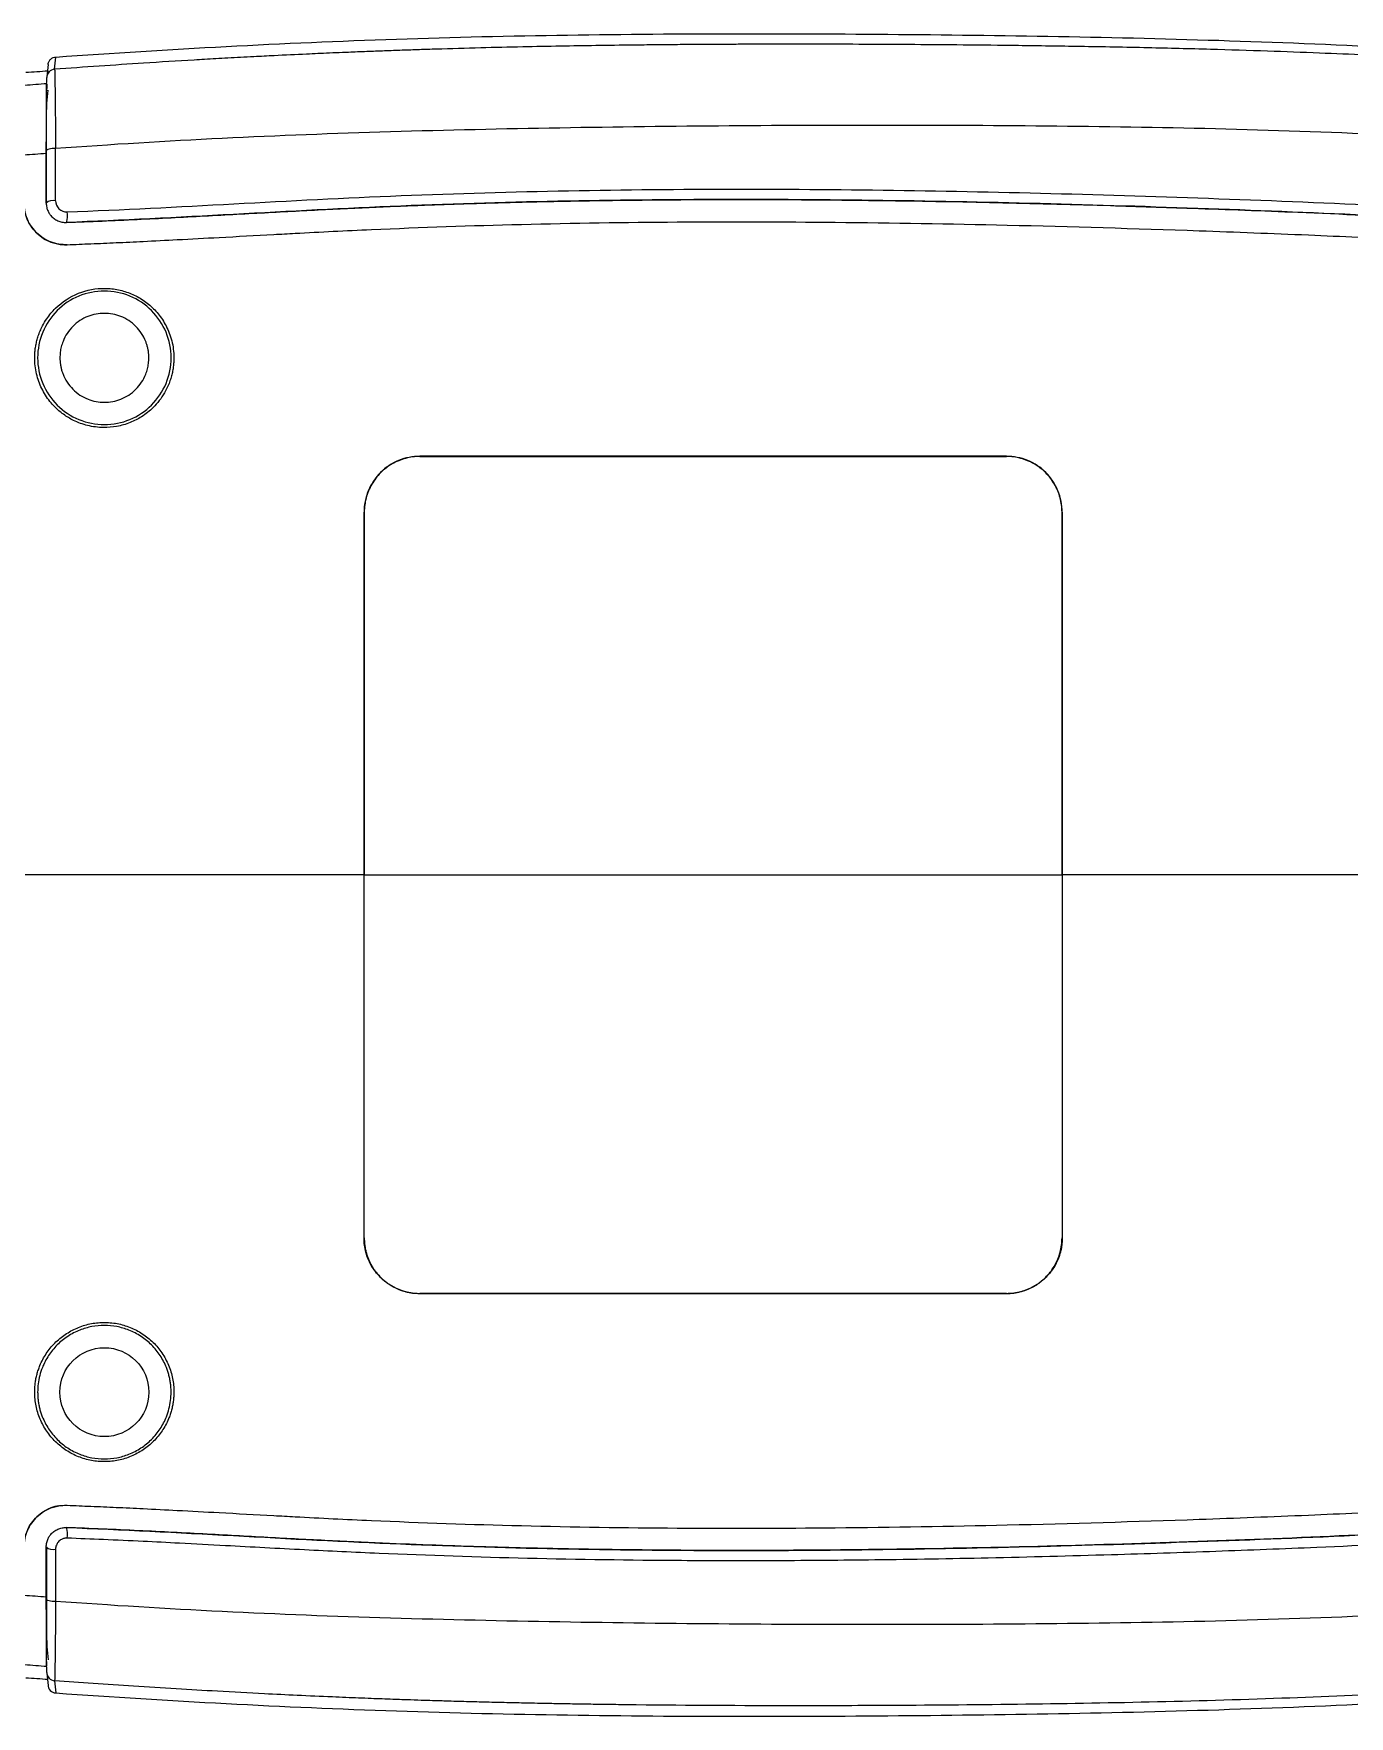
# Model space of a CAD drawing. Header units: inches. Extents: x 2021 to 3023, y 1089 to 1338.
# Drawn here: x 2254.6 to 2301.9, y 1208.3 to 1268.8 of the extents above; entities that cross this region are included whole.
import ezdxf

# ---------------------------------------------------------------- set-up
doc = ezdxf.new("R2010")
doc.units = ezdxf.units.IN

msp = doc.modelspace()

# ---------------------------------------------------------------- linework, layer by layer
at = {"color": 7, "linetype": 'Continuous', "lineweight": 15}
for p, q in [((2255.371, 1267.512), (2255.414, 1267.954)), ((2255.135, 1267.683), (2255.092, 1267.243)), ((2255.136, 1267.373), (2255.136, 1267.46)), ((2255.073, 1264.58), (2255.073, 1264.493)), ((2255.667, 1262.011), (2255.672, 1262.011)), ((2255.795, 1262.004), (2255.8, 1262.004)), ((2268.511, 1253.586), (2268.511, 1253.594)), ((2289.611, 1253.586), (2289.611, 1253.594)), ((2266.511, 1251.586), (2266.502, 1251.586)), ((2291.611, 1251.586), (2291.62, 1251.586)), ((2266.511, 1238.536), (2266.502, 1238.536)), ((2291.62, 1238.536), (2291.611, 1238.536)), ((2266.502, 1225.486), (2266.511, 1225.486)), ((2291.611, 1225.486), (2291.62, 1225.486)), ((2268.511, 1223.486), (2268.511, 1223.477)), ((2289.611, 1223.477), (2289.611, 1223.486)), ((2255.672, 1215.06), (2255.667, 1215.06)), ((2255.795, 1215.067), (2255.8, 1215.067)), ((2255.092, 1209.828), (2255.135, 1209.388)), ((2255.371, 1209.559), (2255.414, 1209.117))]:
    msp.add_line(p, q, dxfattribs=at)
at = {"color": 7, "linetype": 'Continuous', "lineweight": 15, "flags": 128}
for points in [[(2255.09, 1266.29), (2255.113, 1266.523), (2255.136, 1266.757)], [(2255.407, 1264.662), (2255.343, 1264.662), (2255.281, 1264.658), (2255.223, 1264.651), (2255.172, 1264.64), (2255.13, 1264.626), (2255.098, 1264.61), (2255.079, 1264.592), (2255.072, 1264.573)], [(2255.407, 1212.409), (2255.343, 1212.409), (2255.281, 1212.413), (2255.223, 1212.42), (2255.172, 1212.431), (2255.13, 1212.445), (2255.098, 1212.461), (2255.079, 1212.479), (2255.072, 1212.498)], [(2255.09, 1210.781), (2255.113, 1210.548), (2255.136, 1210.314)]]:
    msp.add_lwpolyline(points, dxfattribs=at)
at = {"color": 7, "linetype": 'Continuous', "lineweight": 15}
msp.add_circle((2257.161, 1219.936), 1.6, dxfattribs=at)
for centre, radius, start, end in [((2255.39, 1267.213), 0.3, 93.68656, 179.98296), ((2255.318, 1262.417), 0.379, 76.66285, 130.96735), ((2255.037, 1262.244), 0.795, 342.44427, 10.20367), ((2255.037, 1214.827), 0.795, 349.79633, 17.55573), ((2255.318, 1214.654), 0.379, 229.03264, 283.33715), ((2255.39, 1209.858), 0.3, 180.01741, 266.31344)]:
    msp.add_arc(centre, radius, start, end, dxfattribs=at)
for points, knots in [([(2255.414, 1267.954), (2259.496, 1268.239), (2263.582, 1268.463), (2271.767, 1268.735), (2275.866, 1268.788), (2282.012, 1268.794), (2284.061, 1268.784), (2288.159, 1268.747), (2290.207, 1268.719), (2294.305, 1268.64), (2296.354, 1268.587), (2300.452, 1268.444), (2302.501, 1268.354), (2308.647, 1268.033), (2312.743, 1267.748), (2320.92, 1267.066), (2325.003, 1266.673), (2333.159, 1265.774), (2337.229, 1265.269), (2345.342, 1264.111), (2349.385, 1263.452), (2353.407, 1262.66)], [0, 0, 0, 0, 0.125, 0.125, 0.25, 0.25, 0.3125, 0.3125, 0.375, 0.375, 0.4375, 0.4375, 0.5, 0.5, 0.625, 0.625, 0.75, 0.75, 0.875, 0.875, 1, 1, 1, 1]), ([(2255.139, 1267.682), (2255.141, 1267.706), (2255.148, 1267.764), (2255.196, 1267.845), (2255.272, 1267.914), (2255.35, 1267.947), (2255.399, 1267.953), (2255.414, 1267.954)], [0, 0, 0, 0, 0.169458, 0.408807, 0.648988, 0.889917, 1, 1, 1, 1]), ([(2255.371, 1267.512), (2255.371, 1267.508), (2255.371, 1267.501), (2255.373, 1267.48), (2255.374, 1267.451), (2255.375, 1267.411), (2255.377, 1267.34), (2255.38, 1267.198), (2255.385, 1266.911), (2255.39, 1266.505), (2255.394, 1266.069), (2255.398, 1265.694), (2255.402, 1265.348), (2255.404, 1265.005), (2255.406, 1264.774), (2255.407, 1264.662)], [0, 0, 0, 0, 0.034341, 0.070137, 0.107396, 0.146123, 0.186315, 0.279348, 0.407973, 0.570224, 0.685006, 0.770812, 0.852008, 0.928424, 1, 1, 1, 1]), ([(2255.072, 1264.573), (2255.073, 1264.937), (2255.074, 1265.285), (2255.076, 1265.913), (2255.077, 1266.193), (2255.081, 1266.66), (2255.082, 1266.848), (2255.086, 1267.114), (2255.088, 1267.193), (2255.09, 1267.213)], [0, 0, 0, 0, 0.25, 0.25, 0.5, 0.5, 0.75, 0.75, 1, 1, 1, 1]), ([(2255.09, 1266.991), (2255.089, 1266.972), (2255.087, 1266.934), (2255.085, 1266.8), (2255.084, 1266.735)], [0, 0, 0, 0, 0.512194, 1, 1, 1, 1]), ([(2255.077, 1264.292), (2255.077, 1264.57), (2255.078, 1264.829), (2255.079, 1265.186), (2255.079, 1265.299), (2255.081, 1265.508), (2255.081, 1265.604), (2255.082, 1265.781), (2255.083, 1265.862), (2255.084, 1266.002), (2255.085, 1266.063), (2255.086, 1266.163), (2255.087, 1266.204), (2255.089, 1266.263), (2255.089, 1266.282), (2255.09, 1266.29)], [0, 0, 0, 0, 0.25, 0.25, 0.375, 0.375, 0.5, 0.5, 0.625, 0.625, 0.75, 0.75, 0.875, 0.875, 1, 1, 1, 1]), ([(2352.295, 1260.188), (2350.351, 1260.583), (2348.387, 1260.933), (2344.433, 1261.558), (2342.443, 1261.833), (2338.446, 1262.331), (2336.438, 1262.554), (2332.404, 1262.968), (2330.375, 1263.159), (2326.296, 1263.525), (2324.251, 1263.7), (2320.174, 1264.041), (2318.139, 1264.205), (2314.074, 1264.515), (2312.045, 1264.661), (2307.996, 1264.919), (2305.976, 1265.033), (2301.933, 1265.22), (2299.911, 1265.294), (2295.862, 1265.403), (2293.836, 1265.438), (2287.755, 1265.505), (2283.695, 1265.506), (2277.606, 1265.46), (2275.576, 1265.435), (2271.512, 1265.366), (2269.48, 1265.322), (2265.429, 1265.202), (2263.41, 1265.125), (2259.393, 1264.927), (2257.396, 1264.804), (2255.407, 1264.662)], [0, 0, 0, 0, 0.0625, 0.0625, 0.125, 0.125, 0.1875, 0.1875, 0.25, 0.25, 0.3125, 0.3125, 0.375, 0.375, 0.4375, 0.4375, 0.5, 0.5, 0.5625, 0.5625, 0.625, 0.625, 0.75, 0.75, 0.8125, 0.8125, 0.875, 0.875, 0.9375, 0.9375, 1, 1, 1, 1]), ([(2255.819, 1262.385), (2257.817, 1262.458), (2259.817, 1262.565), (2263.821, 1262.781), (2265.826, 1262.889), (2269.841, 1263.05), (2271.851, 1263.107), (2275.871, 1263.183), (2277.882, 1263.2), (2283.917, 1263.203), (2287.943, 1263.138), (2293.983, 1262.972), (2295.997, 1262.907), (2300.025, 1262.756), (2302.04, 1262.671), (2306.069, 1262.469), (2308.084, 1262.352), (2312.113, 1262.082), (2314.127, 1261.93), (2320.166, 1261.435), (2324.189, 1261.054), (2330.216, 1260.408), (2332.223, 1260.18), (2336.233, 1259.697), (2338.235, 1259.442), (2342.236, 1258.903), (2344.234, 1258.617), (2347.221, 1258.152), (2348.215, 1257.99), (2350.199, 1257.652), (2351.188, 1257.474), (2352.176, 1257.293)], [0, 0, 0, 0, 0.0625, 0.0625, 0.125, 0.125, 0.1875, 0.1875, 0.25, 0.25, 0.375, 0.375, 0.4375, 0.4375, 0.5, 0.5, 0.5625, 0.5625, 0.625, 0.625, 0.75, 0.75, 0.8125, 0.8125, 0.875, 0.875, 0.9375, 0.9375, 0.96875, 0.96875, 1, 1, 1, 1]), ([(2254.267, 1262.703), (2254.268, 1262.662), (2254.27, 1262.58), (2254.285, 1262.459), (2254.31, 1262.339), (2254.344, 1262.222), (2254.41, 1262.051), (2254.528, 1261.838), (2254.726, 1261.609), (2254.964, 1261.423), (2255.204, 1261.305), (2255.427, 1261.238), (2255.623, 1261.204), (2255.755, 1261.204), (2255.822, 1261.204)], [0, 0, 0, 0, 0.052672, 0.104576, 0.15605, 0.207444, 0.259106, 0.385409, 0.509768, 0.632038, 0.754966, 0.836519, 0.917675, 1, 1, 1, 1]), ([(2255.825, 1261.204), (2255.723, 1261.201), (2255.622, 1261.207), (2255.423, 1261.24), (2255.323, 1261.267), (2255.039, 1261.377), (2254.864, 1261.49), (2254.576, 1261.772), (2254.461, 1261.943), (2254.346, 1262.218), (2254.317, 1262.315), (2254.279, 1262.507), (2254.27, 1262.605), (2254.27, 1262.703)], [0, 0, 0, 0, 0.125, 0.125, 0.25, 0.25, 0.5, 0.5, 0.75, 0.75, 0.875, 0.875, 1, 1, 1, 1]), ([(2255.069, 1262.703), (2255.07, 1262.676), (2255.072, 1262.624), (2255.085, 1262.548), (2255.106, 1262.477), (2255.132, 1262.411), (2255.163, 1262.352), (2255.197, 1262.298), (2255.254, 1262.224), (2255.346, 1262.138), (2255.483, 1262.058), (2255.635, 1262.008), (2255.742, 1262.005), (2255.795, 1262.004)], [0, 0, 0, 0, 0.072334, 0.141525, 0.207554, 0.270432, 0.330143, 0.386673, 0.440005, 0.578475, 0.71809, 0.858655, 1, 1, 1, 1]), ([(2255.405, 1262.786), (2255.405, 1262.68), (2255.449, 1262.574), (2255.603, 1262.423), (2255.712, 1262.381), (2255.819, 1262.385)], [0, 0, 0, 0, 0.5, 0.5, 1, 1, 1, 1]), ([(2255.795, 1262.004), (2256.224, 1262.021), (2257.071, 1262.054), (2258.327, 1262.113), (2259.554, 1262.174), (2260.751, 1262.238), (2261.919, 1262.301), (2263.057, 1262.363), (2264.165, 1262.423), (2265.244, 1262.478), (2266.293, 1262.529), (2267.313, 1262.575), (2268.303, 1262.615), (2269.264, 1262.65), (2270.196, 1262.681), (2271.098, 1262.708), (2271.97, 1262.732), (2272.813, 1262.752), (2273.627, 1262.769), (2274.41, 1262.783), (2275.164, 1262.795), (2275.889, 1262.804), (2276.583, 1262.812), (2277.248, 1262.818), (2280.256, 1262.839), (2285.621, 1262.809), (2291.752, 1262.665), (2296.578, 1262.508), (2300.394, 1262.365), (2305.096, 1262.149), (2310.454, 1261.827), (2316.116, 1261.397), (2321.735, 1260.899), (2327.195, 1260.352), (2331.968, 1259.818), (2336.025, 1259.324), (2339.334, 1258.894), (2342.389, 1258.475), (2345.188, 1258.064), (2347.731, 1257.662), (2350.018, 1257.276), (2351.454, 1257.014), (2352.131, 1256.891)], [0, 0, 0, 0, 0.013396, 0.02648, 0.039251, 0.051711, 0.063859, 0.075695, 0.08722, 0.098433, 0.109336, 0.119929, 0.130213, 0.140189, 0.149856, 0.159215, 0.168266, 0.177008, 0.185443, 0.193569, 0.201386, 0.208896, 0.216097, 0.22299, 0.229574, 0.309631, 0.389679, 0.41998, 0.459448, 0.508078, 0.565869, 0.625661, 0.683867, 0.740482, 0.795514, 0.832547, 0.866977, 0.898799, 0.928011, 0.954613, 0.978607, 1, 1, 1, 1]), ([(2352.184, 1256.882), (2351.193, 1257.063), (2350.202, 1257.241), (2348.216, 1257.581), (2347.221, 1257.743), (2344.234, 1258.21), (2342.237, 1258.497), (2336.236, 1259.312), (2332.221, 1259.799), (2326.195, 1260.451), (2324.185, 1260.655), (2320.164, 1261.038), (2318.152, 1261.217), (2314.127, 1261.549), (2312.114, 1261.701), (2308.086, 1261.971), (2306.072, 1262.089), (2302.041, 1262.292), (2300.025, 1262.378), (2295.993, 1262.529), (2293.976, 1262.595), (2287.928, 1262.762), (2283.901, 1262.829), (2275.856, 1262.827), (2271.838, 1262.758), (2263.808, 1262.432), (2259.799, 1262.153), (2255.796, 1262.004)], [0, 0, 0, 0, 0.03125, 0.03125, 0.0625, 0.0625, 0.125, 0.125, 0.25, 0.25, 0.3125, 0.3125, 0.375, 0.375, 0.4375, 0.4375, 0.5, 0.5, 0.5625, 0.5625, 0.625, 0.625, 0.75, 0.75, 0.875, 0.875, 1, 1, 1, 1]), ([(2255.822, 1261.204), (2256.107, 1261.215), (2256.695, 1261.238), (2257.606, 1261.278), (2258.642, 1261.327), (2259.875, 1261.39), (2261.442, 1261.474), (2262.855, 1261.551), (2264.681, 1261.65), (2267.647, 1261.798), (2272.228, 1261.955), (2277.792, 1262.038), (2283.62, 1262.024), (2289.879, 1261.919), (2295.554, 1261.748), (2300.359, 1261.564), (2304.144, 1261.391), (2307.849, 1261.185), (2311.517, 1260.942), (2315.036, 1260.675), (2318.45, 1260.388), (2321.805, 1260.081), (2325.117, 1259.757), (2328.42, 1259.409), (2332.28, 1258.975), (2336.891, 1258.413), (2342.046, 1257.725), (2345.963, 1257.138), (2348.444, 1256.73), (2349.625, 1256.529), (2350.849, 1256.312), (2351.665, 1256.163), (2352.13, 1256.078)], [0, 0, 0, 0, 0.0089088, 0.0184002, 0.0284742, 0.0412697, 0.0569379, 0.077424, 0.085411, 0.1139114, 0.1699427, 0.2280952, 0.2869967, 0.3510916, 0.4225641, 0.4632092, 0.5002153, 0.5400211, 0.5781748, 0.6140612, 0.6493221, 0.6842487, 0.7183711, 0.7523365, 0.7870734, 0.8386554, 0.8961431, 0.9480958, 0.9613636, 0.9742004, 0.9852851, 1, 1, 1, 1]), ([(2254.654, 1257.136), (2254.655, 1257.183), (2254.657, 1257.282), (2254.671, 1257.433), (2254.695, 1257.593), (2254.732, 1257.758), (2254.783, 1257.93), (2254.849, 1258.106), (2254.946, 1258.313), (2255.116, 1258.598), (2255.497, 1259.054), (2256.194, 1259.512), (2257.021, 1259.668), (2257.669, 1259.597), (2258.133, 1259.453), (2258.562, 1259.223), (2258.878, 1258.963), (2259.1, 1258.718), (2259.253, 1258.511), (2259.389, 1258.279), (2259.503, 1258.023), (2259.591, 1257.744), (2259.65, 1257.446), (2259.658, 1257.24), (2259.662, 1257.136)], [0, 0, 0, 0, 0.018406, 0.037992, 0.058759, 0.080706, 0.103835, 0.128145, 0.153971, 0.192869, 0.256899, 0.38421, 0.507618, 0.569148, 0.629208, 0.689594, 0.751184, 0.782082, 0.814504, 0.848469, 0.883988, 0.921076, 0.959744, 1, 1, 1, 1]), ([(2259.561, 1257.136), (2259.561, 1257.45), (2259.498, 1257.764), (2259.258, 1258.344), (2259.08, 1258.61), (2258.636, 1259.055), (2258.369, 1259.233), (2257.789, 1259.473), (2257.475, 1259.536), (2256.847, 1259.536), (2256.533, 1259.473), (2255.952, 1259.233), (2255.686, 1259.055), (2255.242, 1258.61), (2255.064, 1258.344), (2254.823, 1257.764), (2254.761, 1257.45), (2254.761, 1257.136)], [0, 0, 0, 0, 0.125, 0.125, 0.25, 0.25, 0.375, 0.375, 0.5, 0.5, 0.625, 0.625, 0.75, 0.75, 0.875, 0.875, 1, 1, 1, 1]), ([(2258.761, 1257.136), (2258.76, 1257.176), (2258.758, 1257.256), (2258.744, 1257.376), (2258.722, 1257.494), (2258.69, 1257.611), (2258.627, 1257.789), (2258.508, 1258.02), (2258.3, 1258.274), (2258.046, 1258.483), (2257.673, 1258.676), (2257.161, 1258.774), (2256.649, 1258.676), (2256.276, 1258.483), (2256.022, 1258.275), (2255.814, 1258.021), (2255.682, 1257.766), (2255.607, 1257.535), (2255.568, 1257.337), (2255.563, 1257.203), (2255.561, 1257.136)], [0, 0, 0, 0, 0.024172, 0.048145, 0.072058, 0.096048, 0.120253, 0.185252, 0.250358, 0.315357, 0.380462, 0.500024, 0.619586, 0.684585, 0.749691, 0.81469, 0.879795, 0.919948, 0.959802, 1, 1, 1, 1]), ([(2259.662, 1257.136), (2259.661, 1257.091), (2259.66, 1256.997), (2259.647, 1256.851), (2259.625, 1256.693), (2259.589, 1256.524), (2259.538, 1256.346), (2259.417, 1256.021), (2259.214, 1255.673), (2258.878, 1255.294), (2258.528, 1255.016), (2258.081, 1254.787), (2257.614, 1254.653), (2257.096, 1254.61), (2256.565, 1254.677), (2256.081, 1254.854), (2255.685, 1255.092), (2255.405, 1255.332), (2255.196, 1255.569), (2255.039, 1255.788), (2254.905, 1256.028), (2254.796, 1256.285), (2254.715, 1256.558), (2254.664, 1256.844), (2254.657, 1257.038), (2254.654, 1257.136)], [0, 0, 0, 0, 0.017183, 0.036026, 0.056529, 0.078694, 0.10252, 0.128009, 0.212442, 0.255727, 0.323316, 0.383135, 0.447253, 0.507776, 0.579682, 0.647658, 0.700622, 0.752532, 0.785694, 0.81955, 0.854122, 0.889434, 0.925505, 0.962355, 1, 1, 1, 1]), ([(2254.761, 1257.136), (2254.761, 1256.821), (2254.823, 1256.507), (2255.064, 1255.927), (2255.242, 1255.661), (2255.686, 1255.216), (2255.952, 1255.038), (2256.533, 1254.798), (2256.847, 1254.736), (2257.475, 1254.736), (2257.789, 1254.798), (2258.369, 1255.038), (2258.636, 1255.216), (2259.08, 1255.661), (2259.258, 1255.927), (2259.498, 1256.507), (2259.561, 1256.821), (2259.561, 1257.136)], [0, 0, 0, 0, 0.125, 0.125, 0.25, 0.25, 0.375, 0.375, 0.5, 0.5, 0.625, 0.625, 0.75, 0.75, 0.875, 0.875, 1, 1, 1, 1]), ([(2255.561, 1257.136), (2255.562, 1257.095), (2255.563, 1257.015), (2255.577, 1256.895), (2255.6, 1256.777), (2255.631, 1256.66), (2255.694, 1256.482), (2255.814, 1256.251), (2256.022, 1255.997), (2256.276, 1255.788), (2256.649, 1255.596), (2257.161, 1255.497), (2257.673, 1255.595), (2258.046, 1255.788), (2258.3, 1255.996), (2258.508, 1256.25), (2258.639, 1256.505), (2258.715, 1256.736), (2258.754, 1256.934), (2258.758, 1257.068), (2258.761, 1257.136)], [0, 0, 0, 0, 0.024172, 0.048145, 0.072058, 0.096048, 0.120253, 0.185252, 0.250358, 0.315357, 0.380462, 0.500024, 0.619586, 0.684585, 0.749691, 0.81469, 0.879795, 0.919948, 0.959802, 1, 1, 1, 1]), ([(2268.511, 1253.594), (2268.253, 1253.594), (2267.991, 1253.544), (2267.498, 1253.341), (2267.277, 1253.192), (2266.906, 1252.822), (2266.757, 1252.6), (2266.552, 1252.107), (2266.502, 1251.844), (2266.502, 1251.586)], [0, 0, 0, 0, 0.25, 0.25, 0.5, 0.5, 0.75, 0.75, 1, 1, 1, 1]), ([(2268.511, 1253.586), (2268.34, 1253.586), (2268.081, 1253.553), (2267.746, 1253.44), (2267.507, 1253.322), (2267.29, 1253.177), (2267.093, 1253.005), (2266.921, 1252.808), (2266.775, 1252.591), (2266.657, 1252.352), (2266.544, 1252.016), (2266.511, 1251.757), (2266.511, 1251.586)], [0, 0, 0, 0, 0.1666655, 0.2499983, 0.333331, 0.4166638, 0.4999965, 0.5833293, 0.6666621, 0.7499948, 0.8333276, 0.9999931, 0.9999931, 0.9999931, 0.9999931]), ([(2289.611, 1253.594), (2288.618, 1253.594), (2286.691, 1253.594), (2283.888, 1253.594), (2281.258, 1253.594), (2278.397, 1253.594), (2275.275, 1253.594), (2271.865, 1253.594), (2269.62, 1253.594), (2268.511, 1253.594)], [0, 0, 0, 0, 0.141051, 0.273673, 0.398144, 0.514723, 0.680294, 0.842037, 1, 1, 1, 1]), ([(2268.511, 1253.586), (2269.173, 1253.586), (2270.506, 1253.586), (2272.522, 1253.586), (2274.565, 1253.586), (2276.638, 1253.586), (2279.154, 1253.586), (2282.187, 1253.586), (2285.814, 1253.586), (2288.317, 1253.586), (2289.611, 1253.586)], [0, 0, 0, 0, 0.094312, 0.189926, 0.286852, 0.385099, 0.484673, 0.644611, 0.816223, 1, 1, 1, 1]), ([(2291.62, 1251.586), (2291.62, 1251.846), (2291.568, 1252.11), (2291.364, 1252.602), (2291.215, 1252.823), (2290.845, 1253.192), (2290.624, 1253.34), (2290.131, 1253.544), (2289.869, 1253.594), (2289.611, 1253.594)], [0, 0, 0, 0, 0.25, 0.25, 0.5, 0.5, 0.75, 0.75, 1, 1, 1, 1]), ([(2291.611, 1251.586), (2291.611, 1251.759), (2291.577, 1252.019), (2291.463, 1252.355), (2291.345, 1252.593), (2291.2, 1252.809), (2291.028, 1253.005), (2290.832, 1253.177), (2290.615, 1253.322), (2290.377, 1253.44), (2290.041, 1253.553), (2289.782, 1253.586), (2289.611, 1253.586)], [0.0000067, 0.0000067, 0.0000067, 0.0000067, 0.1666716, 0.2500041, 0.3333365, 0.416669, 0.5000014, 0.5833339, 0.6666664, 0.7499988, 0.8333313, 0.9999962, 0.9999962, 0.9999962, 0.9999962]), ([(2266.502, 1251.586), (2266.502, 1251.252), (2266.502, 1250.586), (2266.502, 1249.585), (2266.502, 1248.583), (2266.502, 1247.58), (2266.502, 1246.576), (2266.502, 1245.571), (2266.502, 1244.566), (2266.502, 1243.561), (2266.502, 1242.556), (2266.502, 1241.55), (2266.502, 1240.545), (2266.502, 1239.54), (2266.502, 1238.87), (2266.502, 1238.536)], [0, 0, 0, 0, 0.077072, 0.154098, 0.231095, 0.308079, 0.385066, 0.462051, 0.539018, 0.615952, 0.692837, 0.769668, 0.846462, 0.923233, 1, 1, 1, 1]), ([(2266.511, 1238.536), (2266.511, 1238.87), (2266.511, 1239.54), (2266.511, 1240.545), (2266.511, 1241.55), (2266.511, 1242.556), (2266.511, 1243.561), (2266.511, 1244.566), (2266.511, 1245.571), (2266.511, 1246.576), (2266.511, 1247.58), (2266.511, 1248.583), (2266.511, 1249.585), (2266.511, 1250.586), (2266.511, 1251.252), (2266.511, 1251.586)], [0, 0, 0, 0, 0.0767651, 0.1535352, 0.230327, 0.307157, 0.3840405, 0.4609736, 0.5379405, 0.6149254, 0.6919123, 0.7688976, 0.8458963, 0.9229249, 1, 1, 1, 1]), ([(2291.611, 1251.586), (2291.611, 1251.253), (2291.611, 1250.588), (2291.611, 1249.588), (2291.611, 1248.588), (2291.611, 1247.586), (2291.611, 1246.583), (2291.611, 1245.578), (2291.611, 1244.573), (2291.611, 1243.568), (2291.611, 1242.562), (2291.611, 1241.555), (2291.611, 1240.549), (2291.611, 1239.542), (2291.611, 1238.871), (2291.611, 1238.536)], [0, 0, 0, 0, 0.076911, 0.153803, 0.230693, 0.307596, 0.384528, 0.461484, 0.53845, 0.615409, 0.692347, 0.769259, 0.846162, 0.92307, 1, 1, 1, 1]), ([(2291.62, 1238.536), (2291.62, 1238.871), (2291.62, 1239.542), (2291.62, 1240.549), (2291.62, 1241.555), (2291.62, 1242.561), (2291.62, 1243.567), (2291.62, 1244.573), (2291.62, 1245.578), (2291.62, 1246.582), (2291.62, 1247.585), (2291.62, 1248.587), (2291.62, 1249.588), (2291.62, 1250.588), (2291.62, 1251.253), (2291.62, 1251.586)], [0, 0, 0, 0, 0.076924, 0.153827, 0.230726, 0.307636, 0.384573, 0.461532, 0.538498, 0.615456, 0.69239, 0.769296, 0.846189, 0.923085, 1, 1, 1, 1]), ([(2266.502, 1238.536), (2263.868, 1238.536), (2261.225, 1238.536), (2255.947, 1238.536), (2253.314, 1238.536), (2250.691, 1238.536)], [0, 0, 0, 0, 0.5, 0.5, 1, 1, 1, 1]), ([(2266.502, 1225.486), (2266.502, 1225.819), (2266.502, 1226.486), (2266.502, 1227.487), (2266.502, 1228.49), (2266.502, 1229.493), (2266.502, 1230.497), (2266.502, 1231.501), (2266.502, 1232.506), (2266.502, 1233.511), (2266.502, 1234.516), (2266.502, 1235.521), (2266.502, 1236.526), (2266.502, 1237.531), (2266.502, 1238.201), (2266.502, 1238.536)], [0, 0, 0, 0, 0.07709, 0.154155, 0.231194, 0.308208, 0.385195, 0.462153, 0.539083, 0.615981, 0.692847, 0.76968, 0.846481, 0.923253, 1, 1, 1, 1]), ([(2266.511, 1225.486), (2266.511, 1225.819), (2266.511, 1226.485), (2266.511, 1227.486), (2266.511, 1228.488), (2266.511, 1229.491), (2266.511, 1230.495), (2266.511, 1231.5), (2266.511, 1232.505), (2266.511, 1233.51), (2266.511, 1234.515), (2266.511, 1235.521), (2266.511, 1236.526), (2266.511, 1237.531), (2266.511, 1238.201), (2266.511, 1238.536)], [0, 0, 0, 0, 0.077075, 0.154104, 0.231102, 0.308088, 0.385075, 0.462059, 0.539026, 0.61596, 0.692843, 0.769673, 0.846465, 0.923235, 1, 1, 1, 1]), ([(2266.511, 1238.536), (2267.436, 1238.536), (2268.818, 1238.536), (2270.197, 1238.536), (2270.653, 1238.536)], [0.79460291, 0.79460291, 0.79460291, 0.79460291, 0.81619602, 0.82685824, 0.82685824, 0.82685824, 0.82685824]), ([(2270.653, 1238.536), (2272.315, 1238.536), (2275.289, 1238.536), (2278.256, 1238.536), (2279.568, 1238.536)], [0.72489158, 0.72489158, 0.72489158, 0.72489158, 0.76378036, 0.79460291, 0.79460291, 0.79460291, 0.79460291]), ([(2279.568, 1238.536), (2280.365, 1238.536), (2281.632, 1238.536), (2282.899, 1238.536), (2283.369, 1238.536)], [0.69513681, 0.69513681, 0.69513681, 0.69513681, 0.71386526, 0.72489158, 0.72489158, 0.72489158, 0.72489158]), ([(2283.369, 1238.536), (2285.011, 1238.536), (2286.997, 1238.536), (2288.988, 1238.536), (2289.332, 1238.536)], [0.64856007, 0.64856007, 0.64856007, 0.64856007, 0.68708476, 0.69513681, 0.69513681, 0.69513681, 0.69513681]), ([(2291.611, 1238.536), (2291.611, 1238.2), (2291.611, 1237.529), (2291.611, 1236.522), (2291.611, 1235.516), (2291.611, 1234.509), (2291.611, 1233.503), (2291.611, 1232.498), (2291.611, 1231.493), (2291.611, 1230.488), (2291.611, 1229.485), (2291.611, 1228.483), (2291.611, 1227.483), (2291.611, 1226.483), (2291.611, 1225.818), (2291.611, 1225.486)], [0, 0, 0, 0, 0.07693, 0.153838, 0.230741, 0.307653, 0.384591, 0.46155, 0.538516, 0.615472, 0.692404, 0.769307, 0.846197, 0.923089, 1, 1, 1, 1]), ([(2351.803, 1238.536), (2349.298, 1238.536), (2346.801, 1238.536), (2341.817, 1238.536), (2339.33, 1238.536), (2334.35, 1238.536), (2331.858, 1238.536), (2326.85, 1238.536), (2324.334, 1238.536), (2319.286, 1238.536), (2316.756, 1238.536), (2311.702, 1238.536), (2309.179, 1238.536), (2301.632, 1238.536), (2296.624, 1238.536), (2291.62, 1238.536)], [0, 0, 0, 0, 0.125, 0.125, 0.25, 0.25, 0.375, 0.375, 0.5, 0.5, 0.625, 0.625, 0.75, 0.75, 1, 1, 1, 1]), ([(2291.62, 1238.536), (2291.62, 1238.2), (2291.62, 1237.528), (2291.62, 1236.52), (2291.62, 1235.513), (2291.62, 1234.506), (2291.62, 1233.499), (2291.62, 1232.494), (2291.62, 1231.489), (2291.62, 1230.485), (2291.62, 1229.483), (2291.62, 1228.481), (2291.62, 1227.481), (2291.62, 1226.482), (2291.62, 1225.818), (2291.62, 1225.486)], [0, 0, 0, 0, 0.077013, 0.154008, 0.230987, 0.307955, 0.384911, 0.461855, 0.538785, 0.615701, 0.692599, 0.769479, 0.846339, 0.92318, 1, 1, 1, 1]), ([(2268.511, 1223.477), (2268.466, 1223.477), (2268.378, 1223.479), (2268.246, 1223.493), (2268.116, 1223.514), (2267.987, 1223.544), (2267.86, 1223.583), (2267.655, 1223.661), (2267.382, 1223.807), (2267.078, 1224.059), (2266.828, 1224.364), (2266.663, 1224.675), (2266.565, 1224.964), (2266.512, 1225.222), (2266.505, 1225.398), (2266.502, 1225.486)], [0, 0, 0, 0, 0.0420122, 0.0837154, 0.1252928, 0.1669293, 0.2088092, 0.2511136, 0.3759303, 0.5011171, 0.6258172, 0.7504308, 0.8340479, 0.9167641, 1, 1, 1, 1]), ([(2266.511, 1225.486), (2266.512, 1225.442), (2266.513, 1225.354), (2266.526, 1225.224), (2266.547, 1225.095), (2266.577, 1224.969), (2266.615, 1224.843), (2266.692, 1224.639), (2266.837, 1224.366), (2267.088, 1224.062), (2267.393, 1223.81), (2267.704, 1223.646), (2267.993, 1223.548), (2268.25, 1223.495), (2268.424, 1223.489), (2268.511, 1223.486)], [0, 0, 0, 0, 0.041791, 0.083273, 0.124621, 0.166013, 0.207628, 0.24964, 0.375302, 0.501053, 0.626594, 0.751871, 0.835013, 0.917247, 1, 1, 1, 1]), ([(2291.62, 1225.486), (2291.619, 1225.442), (2291.617, 1225.354), (2291.604, 1225.224), (2291.583, 1225.095), (2291.554, 1224.968), (2291.516, 1224.843), (2291.439, 1224.639), (2291.295, 1224.366), (2291.044, 1224.06), (2290.738, 1223.806), (2290.425, 1223.639), (2290.134, 1223.54), (2289.875, 1223.486), (2289.699, 1223.48), (2289.611, 1223.477)], [0, 0, 0, 0, 0.042019, 0.083661, 0.1251, 0.166515, 0.208083, 0.249981, 0.37495, 0.499634, 0.624654, 0.749506, 0.833193, 0.916191, 1, 1, 1, 1]), ([(2289.611, 1223.486), (2289.655, 1223.486), (2289.742, 1223.488), (2289.872, 1223.501), (2290, 1223.522), (2290.127, 1223.552), (2290.252, 1223.59), (2290.456, 1223.666), (2290.728, 1223.81), (2291.033, 1224.061), (2291.284, 1224.366), (2291.449, 1224.676), (2291.548, 1224.965), (2291.601, 1225.223), (2291.608, 1225.398), (2291.611, 1225.486)], [0, 0, 0, 0, 0.041876, 0.083366, 0.12465, 0.165914, 0.207341, 0.249115, 0.37368, 0.498367, 0.623144, 0.748265, 0.832295, 0.915722, 1, 1, 1, 1]), ([(2289.611, 1223.486), (2288.632, 1223.486), (2286.723, 1223.486), (2283.933, 1223.486), (2281.284, 1223.486), (2278.403, 1223.486), (2275.269, 1223.486), (2271.863, 1223.486), (2269.62, 1223.486), (2268.511, 1223.486)], [0, 0, 0, 0, 0.138992, 0.271071, 0.396449, 0.515328, 0.680546, 0.84209, 1, 1, 1, 1]), ([(2289.611, 1223.477), (2288.733, 1223.477), (2287.054, 1223.477), (2284.651, 1223.477), (2282.478, 1223.477), (2280.533, 1223.477), (2278.204, 1223.477), (2275.385, 1223.477), (2271.975, 1223.477), (2269.675, 1223.477), (2268.511, 1223.477)], [0, 0, 0, 0, 0.124663, 0.238435, 0.341353, 0.433444, 0.514723, 0.672469, 0.834201, 1, 1, 1, 1]), ([(2254.654, 1219.936), (2254.655, 1219.991), (2254.657, 1220.1), (2254.673, 1220.263), (2254.699, 1220.424), (2254.736, 1220.583), (2254.784, 1220.74), (2254.879, 1220.994), (2255.056, 1221.331), (2255.365, 1221.711), (2255.742, 1222.022), (2256.17, 1222.258), (2256.638, 1222.406), (2257.128, 1222.458), (2257.62, 1222.418), (2258.096, 1222.279), (2258.536, 1222.049), (2258.926, 1221.737), (2259.246, 1221.353), (2259.443, 1220.986), (2259.557, 1220.673), (2259.617, 1220.432), (2259.655, 1220.185), (2259.66, 1220.019), (2259.662, 1219.936)], [0, 0, 0, 0, 0.021158, 0.042083, 0.062864, 0.083593, 0.104362, 0.125262, 0.186706, 0.247405, 0.308464, 0.369615, 0.430362, 0.492177, 0.554759, 0.616823, 0.680326, 0.744222, 0.807805, 0.872012, 0.904206, 0.936063, 0.967891, 1, 1, 1, 1]), ([(2259.561, 1219.936), (2259.56, 1219.986), (2259.558, 1220.087), (2259.544, 1220.237), (2259.52, 1220.385), (2259.487, 1220.532), (2259.445, 1220.677), (2259.356, 1220.925), (2259.182, 1221.263), (2258.869, 1221.644), (2258.488, 1221.956), (2258.062, 1222.176), (2257.613, 1222.308), (2257.161, 1222.349), (2256.708, 1222.308), (2256.26, 1222.176), (2255.833, 1221.956), (2255.452, 1221.644), (2255.14, 1221.263), (2254.943, 1220.881), (2254.83, 1220.534), (2254.771, 1220.237), (2254.764, 1220.036), (2254.761, 1219.936)], [0, 0, 0, 0, 0.020145, 0.040135, 0.060048, 0.079965, 0.099966, 0.120131, 0.185076, 0.250093, 0.315039, 0.380056, 0.440007, 0.500029, 0.55998, 0.620002, 0.684948, 0.749964, 0.81491, 0.879927, 0.920043, 0.959853, 1, 1, 1, 1]), ([(2255.822, 1215.867), (2256.107, 1215.856), (2256.695, 1215.833), (2257.606, 1215.793), (2258.642, 1215.744), (2259.875, 1215.681), (2261.442, 1215.597), (2262.855, 1215.52), (2264.681, 1215.421), (2267.647, 1215.273), (2272.228, 1215.116), (2277.792, 1215.033), (2283.62, 1215.047), (2289.879, 1215.152), (2295.554, 1215.323), (2300.359, 1215.507), (2304.144, 1215.68), (2307.849, 1215.886), (2311.517, 1216.129), (2315.036, 1216.396), (2318.45, 1216.683), (2321.805, 1216.99), (2325.117, 1217.314), (2328.42, 1217.662), (2332.28, 1218.096), (2336.891, 1218.658), (2342.046, 1219.346), (2345.963, 1219.933), (2348.444, 1220.341), (2349.625, 1220.542), (2350.849, 1220.759), (2351.665, 1220.908), (2352.13, 1220.993)], [0, 0, 0, 0, 0.008909, 0.0184, 0.028474, 0.04127, 0.056938, 0.077424, 0.085411, 0.113911, 0.169943, 0.228095, 0.286997, 0.351092, 0.422564, 0.463209, 0.500215, 0.540021, 0.578175, 0.614061, 0.649322, 0.684249, 0.718371, 0.752337, 0.787073, 0.838655, 0.896143, 0.948096, 0.961364, 0.9742, 0.985285, 1, 1, 1, 1]), ([(2352.131, 1220.18), (2351.746, 1220.11), (2350.949, 1219.964), (2349.708, 1219.745), (2348.381, 1219.519), (2346.966, 1219.288), (2345.464, 1219.053), (2343.875, 1218.814), (2342.199, 1218.573), (2340.435, 1218.328), (2338.585, 1218.08), (2336.649, 1217.829), (2334.626, 1217.577), (2331.483, 1217.199), (2327.195, 1216.719), (2321.735, 1216.172), (2316.116, 1215.674), (2310.509, 1215.248), (2304.968, 1214.914), (2299.547, 1214.668), (2294.128, 1214.476), (2288.713, 1214.33), (2283.301, 1214.246), (2279.335, 1214.238), (2276.766, 1214.257), (2275.546, 1214.271), (2274.188, 1214.291), (2272.691, 1214.321), (2271.056, 1214.363), (2269.283, 1214.419), (2267.372, 1214.492), (2265.323, 1214.587), (2263.136, 1214.703), (2260.812, 1214.83), (2258.349, 1214.962), (2256.662, 1215.031), (2255.795, 1215.067)], [0, 0, 0, 0, 0.012164, 0.025212, 0.039144, 0.053965, 0.069673, 0.08627, 0.103754, 0.122127, 0.141387, 0.161535, 0.182568, 0.204487, 0.25952, 0.316134, 0.37434, 0.434132, 0.490195, 0.546257, 0.602317, 0.658367, 0.714403, 0.770427, 0.781632, 0.794275, 0.808358, 0.82388, 0.840842, 0.859242, 0.879081, 0.900363, 0.923093, 0.947275, 0.972909, 1, 1, 1, 1]), ([(2255.796, 1215.067), (2259.798, 1214.918), (2263.804, 1214.639), (2269.826, 1214.394), (2271.836, 1214.336), (2275.857, 1214.261), (2277.869, 1214.243), (2283.904, 1214.242), (2287.927, 1214.309), (2293.963, 1214.475), (2295.976, 1214.541), (2300.002, 1214.692), (2302.015, 1214.778), (2306.043, 1214.981), (2308.058, 1215.098), (2312.089, 1215.369), (2314.105, 1215.521), (2318.135, 1215.852), (2320.149, 1216.032), (2324.174, 1216.415), (2326.185, 1216.619), (2332.215, 1217.271), (2336.231, 1217.759), (2342.234, 1218.574), (2344.232, 1218.86), (2347.22, 1219.328), (2348.215, 1219.49), (2350.201, 1219.83), (2351.193, 1220.008), (2352.184, 1220.189)], [0, 0, 0, 0, 0.125, 0.125, 0.1875, 0.1875, 0.25, 0.25, 0.375, 0.375, 0.4375, 0.4375, 0.5, 0.5, 0.5625, 0.5625, 0.625, 0.625, 0.6875, 0.6875, 0.75, 0.75, 0.875, 0.875, 0.9375, 0.9375, 0.96875, 0.96875, 1, 1, 1, 1]), ([(2259.662, 1219.936), (2259.661, 1219.88), (2259.658, 1219.77), (2259.641, 1219.606), (2259.614, 1219.444), (2259.576, 1219.284), (2259.528, 1219.127), (2259.431, 1218.873), (2259.251, 1218.537), (2258.941, 1218.159), (2258.563, 1217.85), (2258.134, 1217.618), (2257.668, 1217.472), (2257.182, 1217.423), (2256.693, 1217.463), (2256.219, 1217.602), (2255.781, 1217.831), (2255.392, 1218.142), (2255.073, 1218.524), (2254.876, 1218.89), (2254.761, 1219.201), (2254.7, 1219.442), (2254.662, 1219.687), (2254.657, 1219.852), (2254.654, 1219.936)], [0, 0, 0, 0, 0.021246, 0.042274, 0.063174, 0.084035, 0.10495, 0.12601, 0.187659, 0.248494, 0.30948, 0.370332, 0.43055, 0.491799, 0.55391, 0.615684, 0.679254, 0.743453, 0.807425, 0.872011, 0.904283, 0.936169, 0.967973, 1, 1, 1, 1]), ([(2254.761, 1219.936), (2254.762, 1219.885), (2254.763, 1219.784), (2254.778, 1219.634), (2254.801, 1219.486), (2254.834, 1219.339), (2254.876, 1219.194), (2254.966, 1218.946), (2255.14, 1218.608), (2255.452, 1218.227), (2255.833, 1217.915), (2256.26, 1217.695), (2256.708, 1217.563), (2257.161, 1217.522), (2257.613, 1217.563), (2258.061, 1217.695), (2258.488, 1217.915), (2258.869, 1218.227), (2259.182, 1218.608), (2259.379, 1218.99), (2259.491, 1219.337), (2259.55, 1219.634), (2259.557, 1219.835), (2259.561, 1219.936)], [0, 0, 0, 0, 0.0201452, 0.0401348, 0.0600481, 0.0799653, 0.0999665, 0.1201308, 0.1850765, 0.2500933, 0.315039, 0.3800559, 0.4400072, 0.5000289, 0.5599802, 0.6200019, 0.6849476, 0.7499644, 0.8149101, 0.879927, 0.9200429, 0.9598533, 1, 1, 1, 1]), ([(2352.176, 1219.778), (2351.801, 1219.71), (2351.082, 1219.578), (2350.049, 1219.395), (2349.108, 1219.233), (2347.715, 1218.999), (2345.8, 1218.694), (2343.231, 1218.312), (2340.52, 1217.933), (2337.769, 1217.571), (2335.125, 1217.239), (2331.819, 1216.844), (2327.808, 1216.398), (2322.556, 1215.865), (2316.77, 1215.343), (2311.022, 1214.903), (2305.669, 1214.576), (2301.243, 1214.363), (2297.105, 1214.202), (2293.163, 1214.073), (2289.072, 1213.966), (2285.051, 1213.897), (2281.371, 1213.867), (2277.206, 1213.871), (2272.447, 1213.94), (2267.926, 1214.087), (2264.306, 1214.263), (2261.912, 1214.394), (2259.979, 1214.497), (2258.514, 1214.571), (2257.166, 1214.634), (2256.254, 1214.669), (2255.819, 1214.686)], [0, 0, 0, 0, 0.011856, 0.022721, 0.0326, 0.041496, 0.066552, 0.09271, 0.121943, 0.151309, 0.178583, 0.204392, 0.254357, 0.303476, 0.367785, 0.434143, 0.481918, 0.533821, 0.571417, 0.610319, 0.656144, 0.69842, 0.735196, 0.770467, 0.827881, 0.883194, 0.911165, 0.94069, 0.957879, 0.971522, 0.986414, 1, 1, 1, 1]), ([(2352.295, 1216.883), (2350.351, 1216.488), (2348.387, 1216.138), (2344.433, 1215.513), (2342.443, 1215.238), (2338.446, 1214.74), (2336.438, 1214.517), (2332.404, 1214.103), (2330.375, 1213.912), (2326.296, 1213.546), (2324.251, 1213.371), (2320.174, 1213.03), (2318.139, 1212.866), (2314.074, 1212.556), (2312.045, 1212.41), (2307.996, 1212.152), (2305.976, 1212.038), (2301.933, 1211.851), (2299.911, 1211.777), (2295.862, 1211.668), (2293.836, 1211.633), (2287.755, 1211.566), (2283.695, 1211.565), (2277.606, 1211.611), (2275.576, 1211.636), (2271.512, 1211.705), (2269.48, 1211.749), (2265.429, 1211.869), (2263.41, 1211.946), (2259.393, 1212.144), (2257.396, 1212.267), (2255.407, 1212.409)], [0, 0, 0, 0, 0.0625, 0.0625, 0.125, 0.125, 0.1875, 0.1875, 0.25, 0.25, 0.3125, 0.3125, 0.375, 0.375, 0.4375, 0.4375, 0.5, 0.5, 0.5625, 0.5625, 0.625, 0.625, 0.75, 0.75, 0.8125, 0.8125, 0.875, 0.875, 0.9375, 0.9375, 1, 1, 1, 1]), ([(2254.267, 1214.368), (2254.268, 1214.409), (2254.27, 1214.491), (2254.285, 1214.612), (2254.31, 1214.732), (2254.344, 1214.849), (2254.41, 1215.02), (2254.528, 1215.233), (2254.726, 1215.462), (2254.964, 1215.648), (2255.204, 1215.766), (2255.427, 1215.834), (2255.623, 1215.867), (2255.755, 1215.867), (2255.822, 1215.867)], [0, 0, 0, 0, 0.052672, 0.104576, 0.15605, 0.207444, 0.259106, 0.385409, 0.509768, 0.632038, 0.754966, 0.836519, 0.917675, 1, 1, 1, 1]), ([(2255.552, 1215.85), (2255.543, 1215.849), (2255.436, 1215.844), (2255.233, 1215.775), (2254.963, 1215.646), (2254.725, 1215.459), (2254.528, 1215.229), (2254.383, 1214.963), (2254.287, 1214.671), (2254.276, 1214.469), (2254.27, 1214.368)], [0, 0, 0, 0, 0.01245, 0.150591, 0.29032, 0.427954, 0.567113, 0.709747, 0.853846, 1, 1, 1, 1]), ([(2255.069, 1214.368), (2255.07, 1214.395), (2255.072, 1214.45), (2255.086, 1214.528), (2255.108, 1214.601), (2255.135, 1214.668), (2255.167, 1214.726), (2255.2, 1214.777), (2255.255, 1214.847), (2255.346, 1214.933), (2255.483, 1215.013), (2255.637, 1215.063), (2255.743, 1215.066), (2255.795, 1215.067)], [0, 0, 0, 0, 0.074241, 0.145984, 0.214325, 0.278475, 0.337783, 0.39175, 0.440017, 0.57713, 0.718707, 0.860952, 1, 1, 1, 1]), ([(2255.819, 1214.686), (2255.802, 1214.686), (2255.768, 1214.686), (2255.716, 1214.678), (2255.667, 1214.663), (2255.612, 1214.639), (2255.553, 1214.601), (2255.485, 1214.534), (2255.436, 1214.451), (2255.409, 1214.361), (2255.407, 1214.31), (2255.405, 1214.285)], [0, 0, 0, 0, 0.080677, 0.159691, 0.238533, 0.318701, 0.437328, 0.556628, 0.759357, 0.87913, 1, 1, 1, 1]), ([(2255.072, 1212.498), (2255.072, 1212.809), (2255.071, 1213.431), (2255.07, 1214.055), (2255.069, 1214.368)], [0, 0, 0, 0, 0.5001302, 1, 1, 1, 1]), ([(2255.414, 1209.117), (2259.496, 1208.833), (2263.582, 1208.608), (2271.767, 1208.336), (2275.866, 1208.283), (2282.012, 1208.277), (2284.061, 1208.287), (2288.159, 1208.324), (2290.207, 1208.352), (2294.305, 1208.431), (2296.354, 1208.484), (2300.452, 1208.627), (2302.501, 1208.717), (2308.647, 1209.038), (2312.743, 1209.323), (2320.92, 1210.005), (2325.003, 1210.398), (2333.159, 1211.297), (2337.229, 1211.802), (2345.342, 1212.96), (2349.385, 1213.619), (2353.407, 1214.411)], [0, 0, 0, 0, 0.125, 0.125, 0.25, 0.25, 0.3125, 0.3125, 0.375, 0.375, 0.4375, 0.4375, 0.5, 0.5, 0.625, 0.625, 0.75, 0.75, 0.875, 0.875, 1, 1, 1, 1]), ([(2255.077, 1212.779), (2255.077, 1212.501), (2255.078, 1212.243), (2255.079, 1211.885), (2255.079, 1211.772), (2255.081, 1211.563), (2255.081, 1211.467), (2255.082, 1211.29), (2255.083, 1211.209), (2255.084, 1211.069), (2255.085, 1211.008), (2255.086, 1210.908), (2255.087, 1210.867), (2255.089, 1210.808), (2255.089, 1210.789), (2255.09, 1210.781)], [0, 0, 0, 0, 0.25, 0.25, 0.375, 0.375, 0.5, 0.5, 0.625, 0.625, 0.75, 0.75, 0.875, 0.875, 1, 1, 1, 1]), ([(2255.09, 1209.858), (2255.09, 1209.862), (2255.089, 1209.869), (2255.088, 1209.89), (2255.087, 1209.918), (2255.087, 1209.954), (2255.085, 1210.026), (2255.083, 1210.16), (2255.081, 1210.416), (2255.078, 1210.766), (2255.076, 1211.159), (2255.075, 1211.523), (2255.074, 1211.832), (2255.073, 1212.157), (2255.072, 1212.384), (2255.072, 1212.498)], [0, 0, 0, 0, 0.037354, 0.074585, 0.111767, 0.148978, 0.186295, 0.297174, 0.408024, 0.546603, 0.685174, 0.764452, 0.842858, 0.921128, 1, 1, 1, 1]), ([(2255.079, 1210.901), (2255.079, 1210.928), (2255.078, 1211.073), (2255.076, 1211.415), (2255.074, 1211.942), (2255.073, 1212.355), (2255.073, 1212.578)], [0, 0, 0, 0, 0.065566, 0.360108, 0.654635, 1, 1, 1, 1]), ([(2255.407, 1212.409), (2255.406, 1212.346), (2255.405, 1212.217), (2255.404, 1212.024), (2255.402, 1211.829), (2255.401, 1211.631), (2255.399, 1211.433), (2255.397, 1211.236), (2255.394, 1210.959), (2255.39, 1210.566), (2255.385, 1210.16), (2255.38, 1209.873), (2255.377, 1209.717), (2255.374, 1209.631), (2255.372, 1209.58), (2255.371, 1209.566), (2255.371, 1209.559)], [0, 0, 0, 0, 0.040313, 0.082208, 0.125685, 0.170736, 0.217339, 0.265463, 0.31506, 0.42983, 0.592078, 0.720691, 0.813724, 0.879879, 0.941966, 1, 1, 1, 1]), ([(2255.09, 1210.08), (2255.089, 1210.102), (2255.087, 1210.145), (2255.084, 1210.285), (2255.083, 1210.422), (2255.083, 1210.463)], [0, 0, 0, 0, 0.411677, 0.823368, 1, 1, 1, 1]), ([(2255.134, 1209.418), (2255.134, 1209.341), (2255.164, 1209.267), (2255.266, 1209.157), (2255.339, 1209.122), (2255.414, 1209.117)], [0, 0, 0, 0, 0.5, 0.5, 1, 1, 1, 1])]:
    msp.add_open_spline(points, degree=3, knots=knots, dxfattribs=at)
at = {"color": 8, "linetype": 'Continuous', "lineweight": 15}
for points, knots in [([(2322.447, 1266.614), (2322.205, 1266.636), (2321.368, 1266.715), (2319.911, 1266.846), (2318.053, 1267.007), (2316.207, 1267.159), (2314.466, 1267.296), (2313.113, 1267.397), (2312.069, 1267.472), (2311.246, 1267.53), (2310.353, 1267.59), (2309.361, 1267.655), (2308.324, 1267.719), (2307.331, 1267.778), (2306.461, 1267.827), (2305.711, 1267.868), (2305.06, 1267.903), (2304.508, 1267.931), (2303.681, 1267.972), (2302.48, 1268.028), (2300.809, 1268.098), (2298.944, 1268.167), (2296.887, 1268.231), (2294.638, 1268.288), (2292.335, 1268.331), (2290.117, 1268.363), (2288.134, 1268.385), (2286.221, 1268.4), (2284.382, 1268.41), (2282.619, 1268.414), (2281.328, 1268.413), (2280.448, 1268.411), (2279.907, 1268.41), (2279.298, 1268.407), (2278.593, 1268.403), (2277.783, 1268.398), (2276.977, 1268.39), (2276, 1268.38), (2274.868, 1268.365), (2273.543, 1268.343), (2272.162, 1268.316), (2270.671, 1268.281), (2269.432, 1268.246), (2268.489, 1268.216), (2267.869, 1268.195), (2267.238, 1268.173), (2266.594, 1268.148), (2266.091, 1268.128), (2265.643, 1268.11), (2265.14, 1268.088), (2264.32, 1268.052), (2263.414, 1268.008), (2262.622, 1267.968), (2262.066, 1267.938), (2261.611, 1267.914), (2261.182, 1267.89), (2260.776, 1267.867), (2259.909, 1267.816), (2258.108, 1267.706), (2256.438, 1267.588), (2255.371, 1267.512)], [0, 0, 0, 0, 0.010812, 0.037449, 0.06514, 0.093886, 0.119941, 0.142902, 0.154331, 0.166573, 0.179628, 0.194205, 0.210885, 0.225906, 0.238547, 0.249711, 0.259395, 0.267601, 0.274327, 0.296316, 0.321185, 0.348931, 0.379554, 0.413043, 0.449365, 0.482424, 0.512096, 0.537989, 0.567925, 0.594315, 0.616815, 0.625653, 0.633708, 0.640978, 0.652892, 0.665232, 0.677244, 0.688928, 0.708931, 0.727891, 0.748216, 0.770756, 0.794606, 0.803681, 0.812933, 0.822363, 0.831971, 0.841757, 0.844885, 0.852023, 0.864279, 0.881659, 0.892633, 0.899793, 0.906588, 0.913017, 0.91908, 0.924776, 0.951944, 1, 1, 1, 1]), ([(2322.465, 1210.459), (2322.365, 1210.449), (2321.887, 1210.404), (2321.04, 1210.327), (2320.025, 1210.236), (2319.097, 1210.155), (2318.224, 1210.08), (2317.353, 1210.006), (2316.495, 1209.936), (2315.645, 1209.868), (2314.679, 1209.792), (2313.656, 1209.714), (2312.65, 1209.64), (2311.706, 1209.573), (2310.859, 1209.515), (2310.1, 1209.465), (2309.273, 1209.411), (2308.311, 1209.351), (2307.192, 1209.285), (2306.106, 1209.224), (2305.054, 1209.168), (2302.863, 1209.058), (2299.432, 1208.912), (2294.762, 1208.778), (2289.97, 1208.701), (2285.593, 1208.663), (2280.902, 1208.653), (2277.581, 1208.671), (2275.205, 1208.702), (2274.505, 1208.712), (2273.86, 1208.723), (2273.176, 1208.735), (2272.471, 1208.749), (2271.723, 1208.765), (2271.005, 1208.783), (2270.278, 1208.801), (2269.712, 1208.817), (2269.306, 1208.83), (2269.02, 1208.838), (2268.642, 1208.85), (2268.134, 1208.867), (2267.492, 1208.889), (2266.716, 1208.918), (2265.991, 1208.947), (2265.102, 1208.984), (2264.126, 1209.028), (2262.746, 1209.096), (2261.297, 1209.174), (2259.728, 1209.265), (2258.237, 1209.359), (2256.777, 1209.458), (2255.831, 1209.526), (2255.371, 1209.559)], [0, 0, 0, 0, 0.004468, 0.021359, 0.037882, 0.049828, 0.062838, 0.076915, 0.088724, 0.101189, 0.114876, 0.131879, 0.146855, 0.159808, 0.17401, 0.18465, 0.193717, 0.210909, 0.22756, 0.243694, 0.259337, 0.274519, 0.34146, 0.412455, 0.482948, 0.555441, 0.608036, 0.692676, 0.703912, 0.71435, 0.723969, 0.732745, 0.744966, 0.755519, 0.766217, 0.777064, 0.788061, 0.791523, 0.795233, 0.800862, 0.808436, 0.81799, 0.829569, 0.843207, 0.850435, 0.869387, 0.886931, 0.91225, 0.934374, 0.957361, 0.979257, 1, 1, 1, 1])]:
    msp.add_open_spline(points, degree=3, knots=knots, dxfattribs=at)
at = {"color": 7, "linetype": 'Continuous', "lineweight": 15}
for points in [[(2254.336, 1267.403), (2254.603, 1267.422), (2254.87, 1267.441), (2255.136, 1267.46)], [(2255.09, 1266.991), (2254.823, 1266.971), (2254.556, 1266.951), (2254.29, 1266.931)], [(2254.273, 1264.435), (2254.539, 1264.454), (2254.806, 1264.474), (2255.073, 1264.493)], [(2255.069, 1262.703), (2255.07, 1263.329), (2255.071, 1263.952), (2255.072, 1264.573)], [(2255.073, 1264.493), (2255.072, 1263.899), (2255.071, 1263.302), (2255.07, 1262.703)], [(2255.074, 1262.704), (2255.075, 1263.234), (2255.076, 1263.764), (2255.077, 1264.292)], [(2255.405, 1262.786), (2255.406, 1263.413), (2255.406, 1264.039), (2255.407, 1264.662)], [(2289.332, 1238.536), (2290.091, 1238.536), (2290.851, 1238.536), (2291.611, 1238.536)], [(2255.073, 1212.578), (2255.072, 1213.172), (2255.071, 1213.769), (2255.07, 1214.368)], [(2255.074, 1214.368), (2255.075, 1213.837), (2255.076, 1213.307), (2255.077, 1212.78)], [(2255.405, 1214.285), (2255.406, 1213.658), (2255.407, 1213.032), (2255.407, 1212.409)], [(2254.273, 1212.636), (2254.539, 1212.617), (2254.806, 1212.597), (2255.073, 1212.578)], [(2254.29, 1210.14), (2254.556, 1210.12), (2254.823, 1210.1), (2255.09, 1210.08)], [(2254.336, 1209.668), (2254.604, 1209.649), (2254.871, 1209.63), (2255.136, 1209.611)]]:
    msp.add_open_spline(points, degree=3, dxfattribs=at)

doc.saveas('drawing.dxf')
